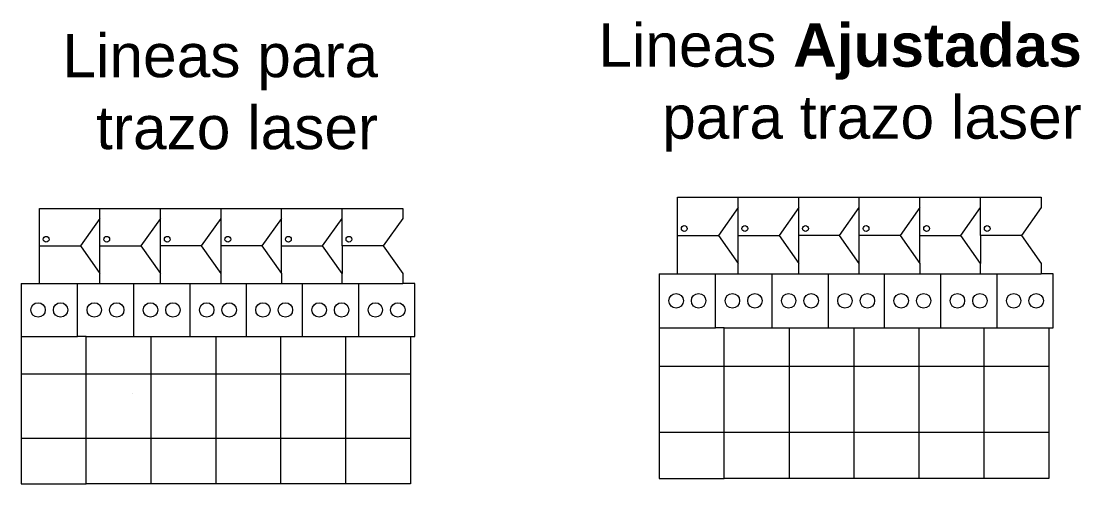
# Model space of a CAD drawing. Header units: millimetres. Extents: x -610 to 1172, y -439 to 434.
# Drawn here: x 436 to 1172, y 113 to 434 of the extents above; entities that cross this region are included whole.
import ezdxf

# ---------------------------------------------------------------- set-up
doc = ezdxf.new("R2010")
doc.units = ezdxf.units.MM
doc.layers.get('0').update_dxf_attribs({"lineweight": 25, "true_color": 0xffffff})
doc.layers.add('Laser', color=3, linetype='Continuous', lineweight=25, true_color=0x00ff00)
doc.styles.add('textstyle17', font='')
doc.styles.add('textstyle18', font='')
doc.styles.get('textstyle17').set_extended_font_data('Arial')
doc.styles.get('textstyle18').set_extended_font_data('Arial')

msp = doc.modelspace()

# ---------------------------------------------------------------- linework, layer by layer
at = {"layer": 'Laser'}
for p, q in [((891.85, 311.96), (933.89, 311.96)), ((891.85, 285.38), (891.85, 311.96)), ((933.89, 311.96), (975.92, 311.96)), ((933.89, 304.8), (933.89, 311.96)), ((975.92, 311.96), (1017.95, 311.96)), ((975.92, 304.8), (975.92, 311.96)), ((1017.95, 311.96), (1059.99, 311.96)), ((1017.95, 304.8), (1017.95, 311.96)), ((1059.99, 311.96), (1102.02, 311.96)), ((1059.99, 304.8), (1059.99, 311.96)), ((1102.02, 311.96), (1144.05, 311.96)), ((1102.02, 304.8), (1102.02, 311.96)), ((1144.05, 311.96), (1144.05, 304.8)), ((449.17, 304.05), (491.17, 304.05)), ((449.17, 278.05), (449.17, 304.05)), ((491.17, 304.05), (533.17, 304.05)), ((491.17, 297.05), (491.17, 304.05)), ((533.17, 304.05), (575.17, 304.05)), ((533.17, 297.05), (533.17, 304.05)), ((575.17, 304.05), (617.17, 304.05)), ((575.17, 297.05), (575.17, 304.05)), ((617.17, 304.05), (659.17, 304.05)), ((617.17, 297.05), (617.17, 304.05)), ((659.17, 304.05), (701.17, 304.05)), ((659.17, 297.05), (659.17, 304.05)), ((701.17, 304.05), (701.17, 297.05)), ((933.89, 304.8), (920.24, 285.38)), ((933.89, 285.38), (933.89, 304.8)), ((975.92, 304.8), (962.27, 285.38)), ((975.92, 285.38), (975.92, 304.8)), ((1004.31, 285.38), (1017.95, 304.8)), ((1017.95, 285.38), (1017.95, 304.8)), ((1059.99, 304.8), (1046.34, 285.38)), ((1059.99, 285.38), (1059.99, 304.8)), ((1088.37, 285.38), (1102.02, 304.8)), ((1102.02, 285.38), (1102.02, 304.8)), ((1144.05, 304.8), (1130.41, 285.38)), ((491.17, 297.05), (477.53, 278.05)), ((491.17, 278.05), (491.17, 297.05)), ((533.17, 297.05), (519.53, 278.05)), ((533.17, 278.05), (533.17, 297.05)), ((561.53, 278.05), (575.17, 297.05)), ((575.17, 278.05), (575.17, 297.05)), ((617.17, 297.05), (603.53, 278.05)), ((617.17, 278.05), (617.17, 297.05)), ((645.53, 278.05), (659.17, 297.05)), ((659.17, 278.05), (659.17, 297.05)), ((701.17, 297.05), (687.53, 278.05)), ((891.85, 258.8), (891.85, 285.38)), ((891.85, 285.38), (920.24, 285.38)), ((920.24, 285.38), (933.89, 265.95)), ((933.89, 285.38), (962.27, 285.38)), ((933.89, 265.95), (933.89, 285.38)), ((962.27, 285.38), (975.92, 265.95)), ((1004.31, 285.38), (975.92, 285.38)), ((975.92, 265.95), (975.92, 285.38)), ((1017.95, 265.95), (1004.31, 285.38)), ((1046.34, 285.38), (1017.95, 285.38)), ((1017.95, 265.95), (1017.95, 285.38)), ((1046.34, 285.38), (1059.99, 265.95)), ((1059.99, 285.38), (1088.37, 285.38)), ((1059.99, 265.95), (1059.99, 285.38)), ((1102.02, 265.95), (1088.37, 285.38)), ((1130.41, 285.38), (1102.02, 285.38)), ((1102.02, 285.38), (1102.02, 265.95)), ((1130.41, 285.38), (1144.05, 265.95)), ((449.17, 252.05), (449.17, 278.05)), ((449.17, 278.05), (477.53, 278.05)), ((477.53, 278.05), (491.17, 259.05)), ((491.17, 278.05), (519.53, 278.05)), ((491.17, 259.05), (491.17, 278.05)), ((519.53, 278.05), (533.17, 259.05)), ((561.53, 278.05), (533.17, 278.05)), ((533.17, 259.05), (533.17, 278.05)), ((575.17, 259.05), (561.53, 278.05)), ((603.53, 278.05), (575.17, 278.05)), ((575.17, 259.05), (575.17, 278.05)), ((603.53, 278.05), (617.17, 259.05)), ((617.17, 278.05), (645.53, 278.05)), ((617.17, 259.05), (617.17, 278.05)), ((659.17, 259.05), (645.53, 278.05)), ((687.53, 278.05), (659.17, 278.05)), ((659.17, 278.05), (659.17, 259.05)), ((687.53, 278.05), (701.17, 259.05)), ((933.89, 258.8), (933.89, 265.95)), ((975.92, 258.8), (975.92, 265.95)), ((1017.95, 258.8), (1017.95, 265.95)), ((1059.99, 265.95), (1059.99, 258.8)), ((1102.02, 258.8), (1102.02, 265.95)), ((1144.05, 265.95), (1144.05, 258.8)), ((491.17, 252.05), (491.17, 259.05)), ((533.17, 252.05), (533.17, 259.05)), ((575.17, 252.05), (575.17, 259.05)), ((617.17, 259.05), (617.17, 252.05)), ((659.17, 252.05), (659.17, 259.05)), ((701.17, 259.05), (701.17, 252.05)), ((879.17, 258.8), (879.17, 221.21)), ((879.17, 258.8), (891.85, 258.8)), ((891.85, 258.8), (918.2, 258.8)), ((918.2, 221.21), (918.2, 258.8)), ((918.2, 258.8), (933.89, 258.8)), ((933.89, 258.8), (957.24, 258.8)), ((957.24, 258.8), (957.24, 221.21)), ((957.24, 258.8), (975.92, 258.8)), ((975.92, 258.8), (996.27, 258.8)), ((996.27, 258.8), (996.27, 221.21)), ((996.27, 258.8), (1017.95, 258.8)), ((1017.95, 258.8), (1035.3, 258.8)), ((1035.3, 258.8), (1035.3, 221.21)), ((1035.3, 258.8), (1059.99, 258.8)), ((1059.99, 258.8), (1074.33, 258.8)), ((1074.33, 258.8), (1074.33, 221.21)), ((1074.33, 258.8), (1102.02, 258.8)), ((1102.02, 258.8), (1113.36, 258.8)), ((1113.36, 258.8), (1113.36, 221.21)), ((1113.36, 258.8), (1144.05, 258.8)), ((1152.39, 258.8), (1144.05, 258.8)), ((1152.39, 221.21), (1152.39, 258.8)), ((436.5, 252.05), (436.5, 215.28)), ((436.5, 252.05), (449.17, 252.05)), ((449.17, 252.05), (475.5, 252.05)), ((475.5, 215.28), (475.5, 252.05)), ((475.5, 252.05), (491.17, 252.05)), ((491.17, 252.05), (514.5, 252.05)), ((514.5, 252.05), (514.5, 215.28)), ((514.5, 252.05), (533.17, 252.05)), ((533.17, 252.05), (553.5, 252.05)), ((553.5, 252.05), (553.5, 215.28)), ((553.5, 252.05), (575.17, 252.05)), ((575.17, 252.05), (592.5, 252.05)), ((592.5, 252.05), (592.5, 215.28)), ((592.5, 252.05), (617.17, 252.05)), ((617.17, 252.05), (631.5, 252.05)), ((631.5, 252.05), (631.5, 215.28)), ((631.5, 252.05), (659.17, 252.05)), ((659.17, 252.05), (670.5, 252.05)), ((670.5, 252.05), (670.5, 215.28)), ((670.5, 252.05), (701.17, 252.05)), ((709.5, 252.05), (701.17, 252.05)), ((709.5, 215.28), (709.5, 252.05)), ((879.17, 221.21), (879.17, 194.63)), ((879.17, 221.21), (918.2, 221.21)), ((924.21, 221.21), (918.2, 221.21)), ((924.21, 194.63), (924.21, 221.21)), ((924.21, 221.21), (957.24, 221.21)), ((957.24, 221.21), (969.25, 221.21)), ((969.25, 221.21), (969.25, 194.63)), ((969.25, 221.21), (996.27, 221.21)), ((996.27, 221.21), (1014.28, 221.21)), ((1014.28, 221.21), (1014.28, 194.63)), ((1014.28, 221.21), (1035.3, 221.21)), ((1035.3, 221.21), (1059.32, 221.21)), ((1059.32, 221.21), (1059.32, 194.63)), ((1059.32, 221.21), (1074.33, 221.21)), ((1074.33, 221.21), (1104.35, 221.21)), ((1104.35, 221.21), (1104.35, 194.63)), ((1104.35, 221.21), (1113.36, 221.21)), ((1113.36, 221.21), (1149.39, 221.21)), ((1149.39, 221.21), (1149.39, 194.63)), ((1149.39, 221.21), (1152.39, 221.21)), ((436.5, 215.28), (436.5, 189.28)), ((436.5, 215.28), (475.5, 215.28)), ((481.5, 215.28), (475.5, 215.28)), ((481.5, 189.28), (481.5, 215.28)), ((481.5, 215.28), (514.5, 215.28)), ((514.5, 215.28), (526.5, 215.28)), ((526.5, 215.28), (526.5, 189.28)), ((526.5, 215.28), (553.5, 215.28)), ((553.5, 215.28), (571.5, 215.28)), ((571.5, 215.28), (571.5, 189.28)), ((571.5, 215.28), (592.5, 215.28)), ((592.5, 215.28), (616.5, 215.28)), ((616.5, 215.28), (616.5, 189.28)), ((616.5, 215.28), (631.5, 215.28)), ((631.5, 215.28), (661.5, 215.28)), ((661.5, 215.28), (661.5, 189.28)), ((661.5, 215.28), (670.5, 215.28)), ((670.5, 215.28), (706.5, 215.28)), ((706.5, 215.28), (706.5, 189.28)), ((706.5, 215.28), (709.5, 215.28)), ((879.17, 194.63), (879.17, 148.62)), ((879.17, 194.63), (924.21, 194.63)), ((924.21, 148.62), (924.21, 194.63)), ((924.21, 194.63), (969.25, 194.63)), ((969.25, 194.63), (969.25, 148.62)), ((969.25, 194.63), (1014.28, 194.63)), ((1014.28, 194.63), (1014.28, 148.62)), ((1014.28, 194.63), (1059.32, 194.63)), ((1059.32, 194.63), (1059.32, 148.62)), ((1059.32, 194.63), (1104.35, 194.63)), ((1104.35, 194.63), (1104.35, 148.62)), ((1104.35, 194.63), (1149.39, 194.63)), ((1149.39, 194.63), (1149.39, 148.62)), ((436.5, 189.28), (436.5, 144.28)), ((436.5, 189.28), (481.5, 189.28)), ((481.5, 144.28), (481.5, 189.28)), ((481.5, 189.28), (526.5, 189.28)), ((526.5, 189.28), (526.5, 144.28)), ((526.5, 189.28), (571.5, 189.28)), ((571.5, 189.28), (571.5, 144.28)), ((571.5, 189.28), (616.5, 189.28)), ((616.5, 189.28), (616.5, 144.28)), ((616.5, 189.28), (661.5, 189.28)), ((661.5, 189.28), (661.5, 144.28)), ((661.5, 189.28), (706.5, 189.28)), ((706.5, 189.28), (706.5, 144.28)), ((513.5, 175.79), (513.5, 175.79)), ((879.17, 148.62), (879.17, 116.56)), ((924.21, 148.62), (879.17, 148.62)), ((924.21, 116.56), (924.21, 148.62)), ((969.25, 148.62), (924.21, 148.62)), ((969.25, 148.62), (969.25, 116.56)), ((1014.28, 148.62), (969.25, 148.62)), ((969.25, 148.62), (969.25, 148.62)), ((1014.28, 148.62), (1014.28, 116.56)), ((1059.32, 148.62), (1014.28, 148.62)), ((1059.32, 148.62), (1059.32, 116.56)), ((1104.35, 148.62), (1059.32, 148.62)), ((1104.35, 148.62), (1104.35, 116.56)), ((1149.39, 148.62), (1104.35, 148.62)), ((1149.39, 148.62), (1149.39, 116.56)), ((436.5, 144.28), (436.5, 112.92)), ((481.5, 144.28), (436.5, 144.28)), ((481.5, 112.92), (481.5, 144.28)), ((526.5, 144.28), (481.5, 144.28)), ((526.5, 144.28), (526.5, 112.92)), ((571.5, 144.28), (526.5, 144.28)), ((526.5, 144.28), (526.5, 144.28)), ((571.5, 144.28), (571.5, 112.92)), ((616.5, 144.28), (571.5, 144.28)), ((616.5, 144.28), (616.5, 112.92)), ((661.5, 144.28), (616.5, 144.28)), ((661.5, 144.28), (661.5, 112.92)), ((706.5, 144.28), (661.5, 144.28)), ((706.5, 144.28), (706.5, 112.92)), ((436.5, 112.92), (481.5, 112.92)), ((526.5, 112.92), (481.5, 112.92)), ((571.5, 112.92), (526.5, 112.92)), ((616.5, 112.92), (571.5, 112.92)), ((661.5, 112.92), (616.5, 112.92)), ((706.5, 112.92), (661.5, 112.92)), ((879.17, 116.56), (924.21, 116.56)), ((969.25, 116.56), (924.21, 116.56)), ((1014.28, 116.56), (969.25, 116.56)), ((1059.32, 116.56), (1014.28, 116.56)), ((1104.35, 116.56), (1059.32, 116.56)), ((1149.39, 116.56), (1104.35, 116.56))]:
    msp.add_line(p, q, dxfattribs=at)
for centre, radius in [((453.85, 282.71), 2), ((495.85, 282.71), 2), ((537.85, 282.71), 2), ((579.85, 282.71), 2), ((621.85, 282.71), 2), ((663.85, 282.71), 2), ((448.2, 233.67), 5), ((463.8, 233.67), 5), ((487.2, 233.67), 5), ((502.8, 233.67), 5), ((526.2, 233.67), 5), ((541.8, 233.67), 5), ((565.2, 233.67), 5), ((580.8, 233.67), 5), ((604.2, 233.67), 5), ((619.8, 233.67), 5), ((643.2, 233.67), 5), ((658.8, 233.67), 5), ((682.2, 233.67), 5), ((697.8, 233.67), 5)]:
    msp.add_circle(centre, radius, dxfattribs=at)
for centre, major_axis in [((896.54, 290.14), (0, 2.04)), ((938.58, 290.14), (0, 2.04)), ((980.61, 290.14), (0, -2.04)), ((1022.64, 290.14), (0, 2.04)), ((1064.68, 290.14), (0, 2.04)), ((1106.71, 290.14), (0, 2.04)), ((890.88, 240), (0, 5.11)), ((906.5, 240), (0, 5.11)), ((929.91, 240), (0, -5.11)), ((945.53, 240), (0, 5.11)), ((968.95, 240), (0, -5.11)), ((984.56, 240), (0, 5.11)), ((1007.98, 240), (0, 5.11)), ((1023.59, 240), (0, 5.11)), ((1047.01, 240), (0, 5.11)), ((1062.62, 240), (0, -5.11)), ((1086.04, 240), (0, -5.11)), ((1101.65, 240), (0, 5.11)), ((1125.07, 240), (0, -5.11)), ((1140.68, 240), (0, 5.11))]:
    msp.add_ellipse(centre, major_axis=major_axis, ratio=0.978969, dxfattribs=at)

# ---------------------------------------------------------------- texts
at = {"char_height": 10, "attachment_point": 3}
for s, insert, style in [('\\H30;Lineas\\fArial|b1|i0|c0|p0; Ajustadas\\P\\fArial|b0|i0|c0|p0;para trazo laser', (1172.34, 432.56), 'textstyle18'), ('\\H30;Lineas para \\Ptrazo laser', (684.12, 425.27), 'textstyle17')]:
    msp.add_mtext(s, dxfattribs=dict(at, insert=insert, style=style))

doc.saveas('drawing.dxf')
